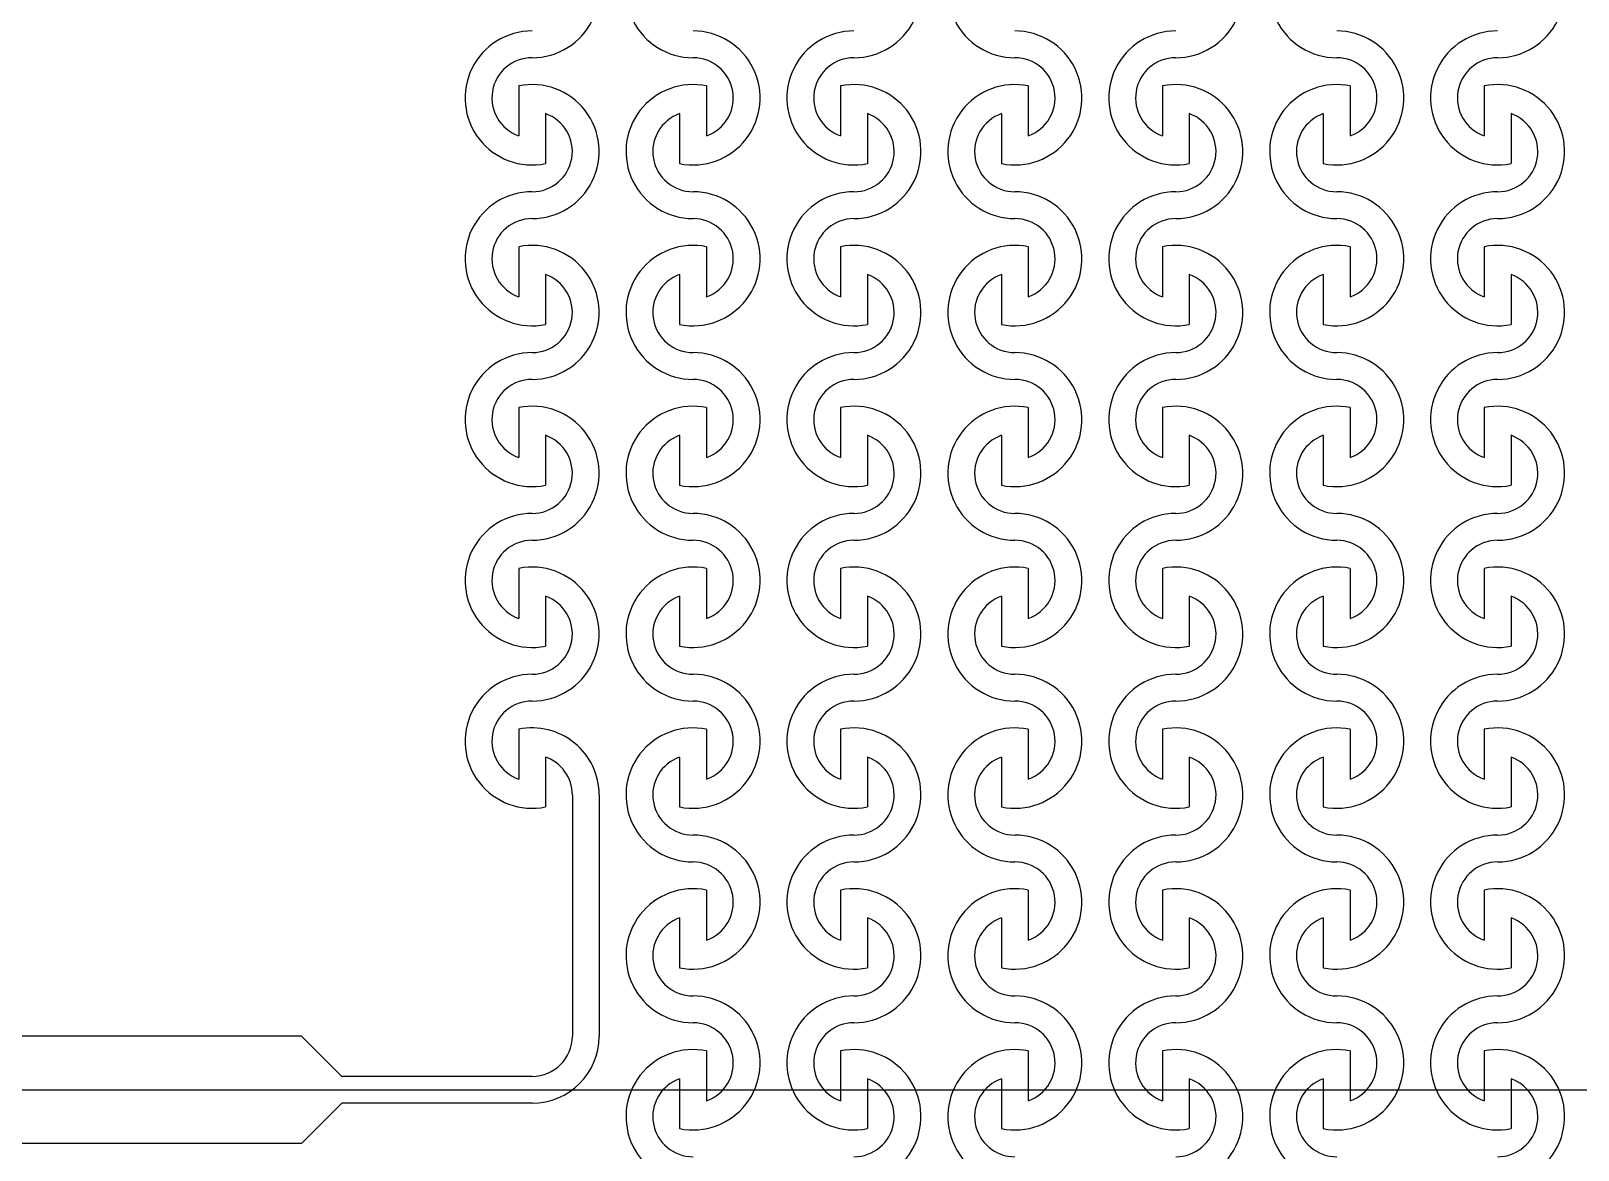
# Model space of a CAD drawing. Header units: millimetres. Extents: x 45556 to 173556, y 25313 to 153313.
# Drawn here: x 132320 to 135205, y 103201 to 105288 of the extents above; entities that cross this region are included whole.
import ezdxf

# ---------------------------------------------------------------- set-up
doc = ezdxf.new("R2010")
doc.units = ezdxf.units.MM
doc.layers.add('CLEAR', color=140, linetype='Continuous')

msp = doc.modelspace()

# ---------------------------------------------------------------- linework, layer by layer
msp.add_line((113649.8, 103313.2), (140462.6, 103313.2))
for radius in [25000, 15000]:
    msp.add_circle((127056.2, 103313.2), radius)
at = {"layer": 'CLEAR'}
for p, q in [((133229.8, 105185.7), (133229.8, 105092.5)), ((133229.8, 105185.7), (133229.8, 105092.5)), ((133229.8, 105185.7), (133229.8, 105092.5)), ((133229.8, 105185.7), (133229.8, 105092.5)), ((133579.8, 105185.7), (133579.8, 105092.5)), ((133579.8, 105185.7), (133579.8, 105092.5)), ((133579.8, 105185.7), (133579.8, 105092.5)), ((133579.8, 105185.7), (133579.8, 105092.5)), ((133829.8, 105185.7), (133829.8, 105092.5)), ((133829.8, 105185.7), (133829.8, 105092.5)), ((133829.8, 105185.7), (133829.8, 105092.5)), ((133829.8, 105185.7), (133829.8, 105092.5)), ((134179.8, 105185.7), (134179.8, 105092.5)), ((134179.8, 105185.7), (134179.8, 105092.5)), ((134179.8, 105185.7), (134179.8, 105092.5)), ((134179.8, 105185.7), (134179.8, 105092.5)), ((134429.8, 105185.7), (134429.8, 105092.5)), ((134429.8, 105185.7), (134429.8, 105092.5)), ((134429.8, 105185.7), (134429.8, 105092.5)), ((134429.8, 105185.7), (134429.8, 105092.5)), ((134779.8, 105185.7), (134779.8, 105092.5)), ((134779.8, 105185.7), (134779.8, 105092.5)), ((134779.8, 105185.7), (134779.8, 105092.5)), ((134779.8, 105185.7), (134779.8, 105092.5)), ((135029.8, 105185.7), (135029.8, 105092.5)), ((135029.8, 105185.7), (135029.8, 105092.5)), ((135029.8, 105185.7), (135029.8, 105092.5)), ((135029.8, 105185.7), (135029.8, 105092.5)), ((133279.8, 105133.9), (133279.8, 105040.8)), ((133279.8, 105133.9), (133279.8, 105040.8)), ((133279.8, 105133.9), (133279.8, 105040.8)), ((133279.8, 105133.9), (133279.8, 105040.8)), ((133529.8, 105133.9), (133529.8, 105040.8)), ((133529.8, 105133.9), (133529.8, 105040.8)), ((133529.8, 105133.9), (133529.8, 105040.8)), ((133529.8, 105133.9), (133529.8, 105040.8)), ((133879.8, 105133.9), (133879.8, 105040.8)), ((133879.8, 105133.9), (133879.8, 105040.8)), ((133879.8, 105133.9), (133879.8, 105040.8)), ((133879.8, 105133.9), (133879.8, 105040.8)), ((134129.8, 105133.9), (134129.8, 105040.8)), ((134129.8, 105133.9), (134129.8, 105040.8)), ((134129.8, 105133.9), (134129.8, 105040.8)), ((134129.8, 105133.9), (134129.8, 105040.8)), ((134479.8, 105133.9), (134479.8, 105040.8)), ((134479.8, 105133.9), (134479.8, 105040.8)), ((134479.8, 105133.9), (134479.8, 105040.8)), ((134479.8, 105133.9), (134479.8, 105040.8)), ((134729.8, 105133.9), (134729.8, 105040.8)), ((134729.8, 105133.9), (134729.8, 105040.8)), ((134729.8, 105133.9), (134729.8, 105040.8)), ((134729.8, 105133.9), (134729.8, 105040.8)), ((135079.8, 105133.9), (135079.8, 105040.8)), ((135079.8, 105133.9), (135079.8, 105040.8)), ((135079.8, 105133.9), (135079.8, 105040.8)), ((135079.8, 105133.9), (135079.8, 105040.8)), ((133229.8, 104885.7), (133229.8, 104792.5)), ((133229.8, 104885.7), (133229.8, 104792.5)), ((133229.8, 104885.7), (133229.8, 104792.5)), ((133229.8, 104885.7), (133229.8, 104792.5)), ((133579.8, 104885.7), (133579.8, 104792.5)), ((133579.8, 104885.7), (133579.8, 104792.5)), ((133579.8, 104885.7), (133579.8, 104792.5)), ((133579.8, 104885.7), (133579.8, 104792.5)), ((133829.8, 104885.7), (133829.8, 104792.5)), ((133829.8, 104885.7), (133829.8, 104792.5)), ((133829.8, 104885.7), (133829.8, 104792.5)), ((133829.8, 104885.7), (133829.8, 104792.5)), ((134179.8, 104885.7), (134179.8, 104792.5)), ((134179.8, 104885.7), (134179.8, 104792.5)), ((134179.8, 104885.7), (134179.8, 104792.5)), ((134179.8, 104885.7), (134179.8, 104792.5)), ((134429.8, 104885.7), (134429.8, 104792.5)), ((134429.8, 104885.7), (134429.8, 104792.5)), ((134429.8, 104885.7), (134429.8, 104792.5)), ((134429.8, 104885.7), (134429.8, 104792.5)), ((134779.8, 104885.7), (134779.8, 104792.5)), ((134779.8, 104885.7), (134779.8, 104792.5)), ((134779.8, 104885.7), (134779.8, 104792.5)), ((134779.8, 104885.7), (134779.8, 104792.5)), ((135029.8, 104885.7), (135029.8, 104792.5)), ((135029.8, 104885.7), (135029.8, 104792.5)), ((135029.8, 104885.7), (135029.8, 104792.5)), ((135029.8, 104885.7), (135029.8, 104792.5)), ((133279.8, 104833.9), (133279.8, 104740.8)), ((133279.8, 104833.9), (133279.8, 104740.8)), ((133279.8, 104833.9), (133279.8, 104740.8)), ((133279.8, 104833.9), (133279.8, 104740.8)), ((133529.8, 104833.9), (133529.8, 104740.8)), ((133529.8, 104833.9), (133529.8, 104740.8)), ((133529.8, 104833.9), (133529.8, 104740.8)), ((133529.8, 104833.9), (133529.8, 104740.8)), ((133879.8, 104833.9), (133879.8, 104740.8)), ((133879.8, 104833.9), (133879.8, 104740.8)), ((133879.8, 104833.9), (133879.8, 104740.8)), ((133879.8, 104833.9), (133879.8, 104740.8)), ((134129.8, 104833.9), (134129.8, 104740.8)), ((134129.8, 104833.9), (134129.8, 104740.8)), ((134129.8, 104833.9), (134129.8, 104740.8)), ((134129.8, 104833.9), (134129.8, 104740.8)), ((134479.8, 104833.9), (134479.8, 104740.8)), ((134479.8, 104833.9), (134479.8, 104740.8)), ((134479.8, 104833.9), (134479.8, 104740.8)), ((134479.8, 104833.9), (134479.8, 104740.8)), ((134729.8, 104833.9), (134729.8, 104740.8)), ((134729.8, 104833.9), (134729.8, 104740.8)), ((134729.8, 104833.9), (134729.8, 104740.8)), ((134729.8, 104833.9), (134729.8, 104740.8)), ((135079.8, 104833.9), (135079.8, 104740.8)), ((135079.8, 104833.9), (135079.8, 104740.8)), ((135079.8, 104833.9), (135079.8, 104740.8)), ((135079.8, 104833.9), (135079.8, 104740.8)), ((133229.8, 104585.7), (133229.8, 104492.5)), ((133229.8, 104585.7), (133229.8, 104492.5)), ((133229.8, 104585.7), (133229.8, 104492.5)), ((133229.8, 104585.7), (133229.8, 104492.5)), ((133579.8, 104585.7), (133579.8, 104492.5)), ((133579.8, 104585.7), (133579.8, 104492.5)), ((133579.8, 104585.7), (133579.8, 104492.5)), ((133579.8, 104585.7), (133579.8, 104492.5)), ((133829.8, 104585.7), (133829.8, 104492.5)), ((133829.8, 104585.7), (133829.8, 104492.5)), ((133829.8, 104585.7), (133829.8, 104492.5)), ((133829.8, 104585.7), (133829.8, 104492.5)), ((134179.8, 104585.7), (134179.8, 104492.5)), ((134179.8, 104585.7), (134179.8, 104492.5)), ((134179.8, 104585.7), (134179.8, 104492.5)), ((134179.8, 104585.7), (134179.8, 104492.5)), ((134429.8, 104585.7), (134429.8, 104492.5)), ((134429.8, 104585.7), (134429.8, 104492.5)), ((134429.8, 104585.7), (134429.8, 104492.5)), ((134429.8, 104585.7), (134429.8, 104492.5)), ((134779.8, 104585.7), (134779.8, 104492.5)), ((134779.8, 104585.7), (134779.8, 104492.5)), ((134779.8, 104585.7), (134779.8, 104492.5)), ((134779.8, 104585.7), (134779.8, 104492.5)), ((135029.8, 104585.7), (135029.8, 104492.5)), ((135029.8, 104585.7), (135029.8, 104492.5)), ((135029.8, 104585.7), (135029.8, 104492.5)), ((135029.8, 104585.7), (135029.8, 104492.5)), ((133279.8, 104533.9), (133279.8, 104440.8)), ((133279.8, 104533.9), (133279.8, 104440.8)), ((133279.8, 104533.9), (133279.8, 104440.8)), ((133279.8, 104533.9), (133279.8, 104440.8)), ((133529.8, 104533.9), (133529.8, 104440.8)), ((133529.8, 104533.9), (133529.8, 104440.8)), ((133529.8, 104533.9), (133529.8, 104440.8)), ((133529.8, 104533.9), (133529.8, 104440.8)), ((133879.8, 104533.9), (133879.8, 104440.8)), ((133879.8, 104533.9), (133879.8, 104440.8)), ((133879.8, 104533.9), (133879.8, 104440.8)), ((133879.8, 104533.9), (133879.8, 104440.8)), ((134129.8, 104533.9), (134129.8, 104440.8)), ((134129.8, 104533.9), (134129.8, 104440.8)), ((134129.8, 104533.9), (134129.8, 104440.8)), ((134129.8, 104533.9), (134129.8, 104440.8)), ((134479.8, 104533.9), (134479.8, 104440.8)), ((134479.8, 104533.9), (134479.8, 104440.8)), ((134479.8, 104533.9), (134479.8, 104440.8)), ((134479.8, 104533.9), (134479.8, 104440.8)), ((134729.8, 104533.9), (134729.8, 104440.8)), ((134729.8, 104533.9), (134729.8, 104440.8)), ((134729.8, 104533.9), (134729.8, 104440.8)), ((134729.8, 104533.9), (134729.8, 104440.8)), ((135079.8, 104533.9), (135079.8, 104440.8)), ((135079.8, 104533.9), (135079.8, 104440.8)), ((135079.8, 104533.9), (135079.8, 104440.8)), ((135079.8, 104533.9), (135079.8, 104440.8)), ((133229.8, 104285.7), (133229.8, 104192.5)), ((133229.8, 104285.7), (133229.8, 104192.5)), ((133229.8, 104285.7), (133229.8, 104192.5)), ((133229.8, 104285.7), (133229.8, 104192.5)), ((133579.8, 104285.7), (133579.8, 104192.5)), ((133579.8, 104285.7), (133579.8, 104192.5)), ((133579.8, 104285.7), (133579.8, 104192.5)), ((133579.8, 104285.7), (133579.8, 104192.5)), ((133829.8, 104285.7), (133829.8, 104192.5)), ((133829.8, 104285.7), (133829.8, 104192.5)), ((133829.8, 104285.7), (133829.8, 104192.5)), ((133829.8, 104285.7), (133829.8, 104192.5)), ((134179.8, 104285.7), (134179.8, 104192.5)), ((134179.8, 104285.7), (134179.8, 104192.5)), ((134179.8, 104285.7), (134179.8, 104192.5)), ((134179.8, 104285.7), (134179.8, 104192.5)), ((134429.8, 104285.7), (134429.8, 104192.5)), ((134429.8, 104285.7), (134429.8, 104192.5)), ((134429.8, 104285.7), (134429.8, 104192.5)), ((134429.8, 104285.7), (134429.8, 104192.5)), ((134779.8, 104285.7), (134779.8, 104192.5)), ((134779.8, 104285.7), (134779.8, 104192.5)), ((134779.8, 104285.7), (134779.8, 104192.5)), ((134779.8, 104285.7), (134779.8, 104192.5)), ((135029.8, 104285.7), (135029.8, 104192.5)), ((135029.8, 104285.7), (135029.8, 104192.5)), ((135029.8, 104285.7), (135029.8, 104192.5)), ((135029.8, 104285.7), (135029.8, 104192.5)), ((133279.8, 104233.9), (133279.8, 104140.8)), ((133279.8, 104233.9), (133279.8, 104140.8)), ((133279.8, 104233.9), (133279.8, 104140.8)), ((133279.8, 104233.9), (133279.8, 104140.8)), ((133529.8, 104233.9), (133529.8, 104140.8)), ((133529.8, 104233.9), (133529.8, 104140.8)), ((133529.8, 104233.9), (133529.8, 104140.8)), ((133529.8, 104233.9), (133529.8, 104140.8)), ((133879.8, 104233.9), (133879.8, 104140.8)), ((133879.8, 104233.9), (133879.8, 104140.8)), ((133879.8, 104233.9), (133879.8, 104140.8)), ((133879.8, 104233.9), (133879.8, 104140.8)), ((134129.8, 104233.9), (134129.8, 104140.8)), ((134129.8, 104233.9), (134129.8, 104140.8)), ((134129.8, 104233.9), (134129.8, 104140.8)), ((134129.8, 104233.9), (134129.8, 104140.8)), ((134479.8, 104233.9), (134479.8, 104140.8)), ((134479.8, 104233.9), (134479.8, 104140.8)), ((134479.8, 104233.9), (134479.8, 104140.8)), ((134479.8, 104233.9), (134479.8, 104140.8)), ((134729.8, 104233.9), (134729.8, 104140.8)), ((134729.8, 104233.9), (134729.8, 104140.8)), ((134729.8, 104233.9), (134729.8, 104140.8)), ((134729.8, 104233.9), (134729.8, 104140.8)), ((135079.8, 104233.9), (135079.8, 104140.8)), ((135079.8, 104233.9), (135079.8, 104140.8)), ((135079.8, 104233.9), (135079.8, 104140.8)), ((135079.8, 104233.9), (135079.8, 104140.8)), ((133229.8, 103985.7), (133229.8, 103892.5)), ((133229.8, 103985.7), (133229.8, 103892.5)), ((133229.8, 103985.7), (133229.8, 103892.5)), ((133229.8, 103985.7), (133229.8, 103892.5)), ((133579.8, 103985.7), (133579.8, 103892.5)), ((133579.8, 103985.7), (133579.8, 103892.5)), ((133579.8, 103985.7), (133579.8, 103892.5)), ((133579.8, 103985.7), (133579.8, 103892.5)), ((133829.8, 103985.7), (133829.8, 103892.5)), ((133829.8, 103985.7), (133829.8, 103892.5)), ((133829.8, 103985.7), (133829.8, 103892.5)), ((133829.8, 103985.7), (133829.8, 103892.5)), ((134179.8, 103985.7), (134179.8, 103892.5)), ((134179.8, 103985.7), (134179.8, 103892.5)), ((134179.8, 103985.7), (134179.8, 103892.5)), ((134179.8, 103985.7), (134179.8, 103892.5)), ((134429.8, 103985.7), (134429.8, 103892.5)), ((134429.8, 103985.7), (134429.8, 103892.5)), ((134429.8, 103985.7), (134429.8, 103892.5)), ((134429.8, 103985.7), (134429.8, 103892.5)), ((134779.8, 103985.7), (134779.8, 103892.5)), ((134779.8, 103985.7), (134779.8, 103892.5)), ((134779.8, 103985.7), (134779.8, 103892.5)), ((134779.8, 103985.7), (134779.8, 103892.5)), ((135029.8, 103985.7), (135029.8, 103892.5)), ((135029.8, 103985.7), (135029.8, 103892.5)), ((135029.8, 103985.7), (135029.8, 103892.5)), ((135029.8, 103985.7), (135029.8, 103892.5)), ((133279.8, 103933.9), (133279.8, 103840.8)), ((133279.8, 103933.9), (133279.8, 103840.8)), ((133279.8, 103933.9), (133279.8, 103840.8)), ((133279.8, 103933.9), (133279.8, 103840.8)), ((133529.8, 103933.9), (133529.8, 103840.8)), ((133529.8, 103933.9), (133529.8, 103840.8)), ((133529.8, 103933.9), (133529.8, 103840.8)), ((133529.8, 103933.9), (133529.8, 103840.8)), ((133879.8, 103933.9), (133879.8, 103840.8)), ((133879.8, 103933.9), (133879.8, 103840.8)), ((133879.8, 103933.9), (133879.8, 103840.8)), ((133879.8, 103933.9), (133879.8, 103840.8)), ((134129.8, 103933.9), (134129.8, 103840.8)), ((134129.8, 103933.9), (134129.8, 103840.8)), ((134129.8, 103933.9), (134129.8, 103840.8)), ((134129.8, 103933.9), (134129.8, 103840.8)), ((134479.8, 103933.9), (134479.8, 103840.8)), ((134479.8, 103933.9), (134479.8, 103840.8)), ((134479.8, 103933.9), (134479.8, 103840.8)), ((134479.8, 103933.9), (134479.8, 103840.8)), ((134729.8, 103933.9), (134729.8, 103840.8)), ((134729.8, 103933.9), (134729.8, 103840.8)), ((134729.8, 103933.9), (134729.8, 103840.8)), ((134729.8, 103933.9), (134729.8, 103840.8)), ((135079.8, 103933.9), (135079.8, 103840.8)), ((135079.8, 103933.9), (135079.8, 103840.8)), ((135079.8, 103933.9), (135079.8, 103840.8)), ((135079.8, 103933.9), (135079.8, 103840.8)), ((133329.8, 103863.2), (133329.8, 103413.2)), ((133379.8, 103863.2), (133379.8, 103413.2)), ((133579.8, 103685.7), (133579.8, 103592.5)), ((133579.8, 103685.7), (133579.8, 103592.5)), ((133579.8, 103685.7), (133579.8, 103592.5)), ((133579.8, 103685.7), (133579.8, 103592.5)), ((133829.8, 103685.7), (133829.8, 103592.5)), ((133829.8, 103685.7), (133829.8, 103592.5)), ((133829.8, 103685.7), (133829.8, 103592.5)), ((133829.8, 103685.7), (133829.8, 103592.5)), ((134179.8, 103685.7), (134179.8, 103592.5)), ((134179.8, 103685.7), (134179.8, 103592.5)), ((134179.8, 103685.7), (134179.8, 103592.5)), ((134179.8, 103685.7), (134179.8, 103592.5)), ((134429.8, 103685.7), (134429.8, 103592.5)), ((134429.8, 103685.7), (134429.8, 103592.5)), ((134429.8, 103685.7), (134429.8, 103592.5)), ((134429.8, 103685.7), (134429.8, 103592.5)), ((134779.8, 103685.7), (134779.8, 103592.5)), ((134779.8, 103685.7), (134779.8, 103592.5)), ((134779.8, 103685.7), (134779.8, 103592.5)), ((134779.8, 103685.7), (134779.8, 103592.5)), ((135029.8, 103685.7), (135029.8, 103592.5)), ((135029.8, 103685.7), (135029.8, 103592.5)), ((135029.8, 103685.7), (135029.8, 103592.5)), ((135029.8, 103685.7), (135029.8, 103592.5)), ((133529.8, 103633.9), (133529.8, 103540.8)), ((133529.8, 103633.9), (133529.8, 103540.8)), ((133529.8, 103633.9), (133529.8, 103540.8)), ((133529.8, 103633.9), (133529.8, 103540.8)), ((133879.8, 103633.9), (133879.8, 103540.8)), ((133879.8, 103633.9), (133879.8, 103540.8)), ((133879.8, 103633.9), (133879.8, 103540.8)), ((133879.8, 103633.9), (133879.8, 103540.8)), ((134129.8, 103633.9), (134129.8, 103540.8)), ((134129.8, 103633.9), (134129.8, 103540.8)), ((134129.8, 103633.9), (134129.8, 103540.8)), ((134129.8, 103633.9), (134129.8, 103540.8)), ((134479.8, 103633.9), (134479.8, 103540.8)), ((134479.8, 103633.9), (134479.8, 103540.8)), ((134479.8, 103633.9), (134479.8, 103540.8)), ((134479.8, 103633.9), (134479.8, 103540.8)), ((134729.8, 103633.9), (134729.8, 103540.8)), ((134729.8, 103633.9), (134729.8, 103540.8)), ((134729.8, 103633.9), (134729.8, 103540.8)), ((134729.8, 103633.9), (134729.8, 103540.8)), ((135079.8, 103633.9), (135079.8, 103540.8)), ((135079.8, 103633.9), (135079.8, 103540.8)), ((135079.8, 103633.9), (135079.8, 103540.8)), ((135079.8, 103633.9), (135079.8, 103540.8)), ((132824.8, 103413.2), (118569.8, 103413.2)), ((132899.8, 103338.2), (132824.8, 103413.2)), ((133579.8, 103385.7), (133579.8, 103292.5)), ((133579.8, 103385.7), (133579.8, 103292.5)), ((133579.8, 103385.7), (133579.8, 103292.5)), ((133579.8, 103385.7), (133579.8, 103292.5)), ((133829.8, 103385.7), (133829.8, 103292.5)), ((133829.8, 103385.7), (133829.8, 103292.5)), ((133829.8, 103385.7), (133829.8, 103292.5)), ((133829.8, 103385.7), (133829.8, 103292.5)), ((134179.8, 103385.7), (134179.8, 103292.5)), ((134179.8, 103385.7), (134179.8, 103292.5)), ((134179.8, 103385.7), (134179.8, 103292.5)), ((134179.8, 103385.7), (134179.8, 103292.5)), ((134429.8, 103385.7), (134429.8, 103292.5)), ((134429.8, 103385.7), (134429.8, 103292.5)), ((134429.8, 103385.7), (134429.8, 103292.5)), ((134429.8, 103385.7), (134429.8, 103292.5)), ((134779.8, 103385.7), (134779.8, 103292.5)), ((134779.8, 103385.7), (134779.8, 103292.5)), ((134779.8, 103385.7), (134779.8, 103292.5)), ((134779.8, 103385.7), (134779.8, 103292.5)), ((135029.8, 103385.7), (135029.8, 103292.5)), ((135029.8, 103385.7), (135029.8, 103292.5)), ((135029.8, 103385.7), (135029.8, 103292.5)), ((135029.8, 103385.7), (135029.8, 103292.5)), ((133254.8, 103338.2), (132899.8, 103338.2)), ((133529.8, 103333.9), (133529.8, 103240.8)), ((133529.8, 103333.9), (133529.8, 103240.8)), ((133529.8, 103333.9), (133529.8, 103240.8)), ((133529.8, 103333.9), (133529.8, 103240.8)), ((133879.8, 103333.9), (133879.8, 103240.8)), ((133879.8, 103333.9), (133879.8, 103240.8)), ((133879.8, 103333.9), (133879.8, 103240.8)), ((133879.8, 103333.9), (133879.8, 103240.8)), ((134129.8, 103333.9), (134129.8, 103240.8)), ((134129.8, 103333.9), (134129.8, 103240.8)), ((134129.8, 103333.9), (134129.8, 103240.8)), ((134129.8, 103333.9), (134129.8, 103240.8)), ((134479.8, 103333.9), (134479.8, 103240.8)), ((134479.8, 103333.9), (134479.8, 103240.8)), ((134479.8, 103333.9), (134479.8, 103240.8)), ((134479.8, 103333.9), (134479.8, 103240.8)), ((134729.8, 103333.9), (134729.8, 103240.8)), ((134729.8, 103333.9), (134729.8, 103240.8)), ((134729.8, 103333.9), (134729.8, 103240.8)), ((134729.8, 103333.9), (134729.8, 103240.8)), ((135079.8, 103333.9), (135079.8, 103240.8)), ((135079.8, 103333.9), (135079.8, 103240.8)), ((135079.8, 103333.9), (135079.8, 103240.8)), ((135079.8, 103333.9), (135079.8, 103240.8)), ((132899.8, 103288.2), (132824.8, 103213.2)), ((133254.8, 103288.2), (132899.8, 103288.2)), ((132824.8, 103213.2), (118569.8, 103213.2))]:
    msp.add_line(p, q, dxfattribs=at)
for centre, radius, start, end in [((133254.8, 105363.2), 125, 270, 101.537), ((133254.8, 105363.2), 125, 270, 101.537), ((133554.8, 105363.2), 125, 78.463, 270), ((133554.8, 105363.2), 125, 78.463, 270), ((133854.8, 105363.2), 125, 270, 101.537), ((133854.8, 105363.2), 125, 270, 101.537), ((134154.8, 105363.2), 125, 78.463, 270), ((134154.8, 105363.2), 125, 78.463, 270), ((134454.8, 105363.2), 125, 270, 101.537), ((134454.8, 105363.2), 125, 270, 101.537), ((134754.8, 105363.2), 125, 78.463, 270), ((134754.8, 105363.2), 125, 78.463, 270), ((135054.8, 105363.2), 125, 270, 101.537), ((135054.8, 105363.2), 125, 270, 101.537), ((133254.8, 105163.2), 125, 90, 281.537), ((133254.8, 105163.2), 125, 90, 281.537), ((133554.8, 105163.2), 125, 258.463, 90), ((133554.8, 105163.2), 125, 258.463, 90), ((133854.8, 105163.2), 125, 90, 281.537), ((133854.8, 105163.2), 125, 90, 281.537), ((134154.8, 105163.2), 125, 258.463, 90), ((134154.8, 105163.2), 125, 258.463, 90), ((134454.8, 105163.2), 125, 90, 281.537), ((134454.8, 105163.2), 125, 90, 281.537), ((134754.8, 105163.2), 125, 258.463, 90), ((134754.8, 105163.2), 125, 258.463, 90), ((135054.8, 105163.2), 125, 90, 281.537), ((135054.8, 105163.2), 125, 90, 281.537), ((133254.8, 105163.2), 75, 90, 250.5288), ((133254.8, 105163.2), 75, 90, 250.5288), ((133554.8, 105163.2), 75, 289.4712, 90), ((133554.8, 105163.2), 75, 289.4712, 90), ((133854.8, 105163.2), 75, 90, 250.5288), ((133854.8, 105163.2), 75, 90, 250.5288), ((134154.8, 105163.2), 75, 289.4712, 90), ((134154.8, 105163.2), 75, 289.4712, 90), ((134454.8, 105163.2), 75, 90, 250.5288), ((134454.8, 105163.2), 75, 90, 250.5288), ((134754.8, 105163.2), 75, 289.4712, 90), ((134754.8, 105163.2), 75, 289.4712, 90), ((135054.8, 105163.2), 75, 90, 250.5288), ((135054.8, 105163.2), 75, 90, 250.5288), ((133254.8, 105063.2), 125, 270, 101.537), ((133254.8, 105063.2), 125, 270, 101.537), ((133554.8, 105063.2), 125, 78.463, 270), ((133554.8, 105063.2), 125, 78.463, 270), ((133854.8, 105063.2), 125, 270, 101.537), ((133854.8, 105063.2), 125, 270, 101.537), ((134154.8, 105063.2), 125, 78.463, 270), ((134154.8, 105063.2), 125, 78.463, 270), ((134454.8, 105063.2), 125, 270, 101.537), ((134454.8, 105063.2), 125, 270, 101.537), ((134754.8, 105063.2), 125, 78.463, 270), ((134754.8, 105063.2), 125, 78.463, 270), ((135054.8, 105063.2), 125, 270, 101.537), ((135054.8, 105063.2), 125, 270, 101.537), ((133254.8, 105063.2), 75, 270, 70.5288), ((133254.8, 105063.2), 75, 270, 70.5288), ((133554.8, 105063.2), 75, 109.4712, 270), ((133554.8, 105063.2), 75, 109.4712, 270), ((133854.8, 105063.2), 75, 270, 70.5288), ((133854.8, 105063.2), 75, 270, 70.5288), ((134154.8, 105063.2), 75, 109.4712, 270), ((134154.8, 105063.2), 75, 109.4712, 270), ((134454.8, 105063.2), 75, 270, 70.5288), ((134454.8, 105063.2), 75, 270, 70.5288), ((134754.8, 105063.2), 75, 109.4712, 270), ((134754.8, 105063.2), 75, 109.4712, 270), ((135054.8, 105063.2), 75, 270, 70.5288), ((135054.8, 105063.2), 75, 270, 70.5288), ((133254.8, 104863.2), 125, 90, 281.537), ((133254.8, 104863.2), 125, 90, 281.537), ((133554.8, 104863.2), 125, 258.463, 90), ((133554.8, 104863.2), 125, 258.463, 90), ((133854.8, 104863.2), 125, 90, 281.537), ((133854.8, 104863.2), 125, 90, 281.537), ((134154.8, 104863.2), 125, 258.463, 90), ((134154.8, 104863.2), 125, 258.463, 90), ((134454.8, 104863.2), 125, 90, 281.537), ((134454.8, 104863.2), 125, 90, 281.537), ((134754.8, 104863.2), 125, 258.463, 90), ((134754.8, 104863.2), 125, 258.463, 90), ((135054.8, 104863.2), 125, 90, 281.537), ((135054.8, 104863.2), 125, 90, 281.537), ((133254.8, 104863.2), 75, 90, 250.5288), ((133254.8, 104863.2), 75, 90, 250.5288), ((133554.8, 104863.2), 75, 289.4712, 90), ((133554.8, 104863.2), 75, 289.4712, 90), ((133854.8, 104863.2), 75, 90, 250.5288), ((133854.8, 104863.2), 75, 90, 250.5288), ((134154.8, 104863.2), 75, 289.4712, 90), ((134154.8, 104863.2), 75, 289.4712, 90), ((134454.8, 104863.2), 75, 90, 250.5288), ((134454.8, 104863.2), 75, 90, 250.5288), ((134754.8, 104863.2), 75, 289.4712, 90), ((134754.8, 104863.2), 75, 289.4712, 90), ((135054.8, 104863.2), 75, 90, 250.5288), ((135054.8, 104863.2), 75, 90, 250.5288), ((133254.8, 104763.2), 125, 270, 101.537), ((133254.8, 104763.2), 125, 270, 101.537), ((133554.8, 104763.2), 125, 78.463, 270), ((133554.8, 104763.2), 125, 78.463, 270), ((133854.8, 104763.2), 125, 270, 101.537), ((133854.8, 104763.2), 125, 270, 101.537), ((134154.8, 104763.2), 125, 78.463, 270), ((134154.8, 104763.2), 125, 78.463, 270), ((134454.8, 104763.2), 125, 270, 101.537), ((134454.8, 104763.2), 125, 270, 101.537), ((134754.8, 104763.2), 125, 78.463, 270), ((134754.8, 104763.2), 125, 78.463, 270), ((135054.8, 104763.2), 125, 270, 101.537), ((135054.8, 104763.2), 125, 270, 101.537), ((133254.8, 104763.2), 75, 270, 70.5288), ((133254.8, 104763.2), 75, 270, 70.5288), ((133554.8, 104763.2), 75, 109.4712, 270), ((133554.8, 104763.2), 75, 109.4712, 270), ((133854.8, 104763.2), 75, 270, 70.5288), ((133854.8, 104763.2), 75, 270, 70.5288), ((134154.8, 104763.2), 75, 109.4712, 270), ((134154.8, 104763.2), 75, 109.4712, 270), ((134454.8, 104763.2), 75, 270, 70.5288), ((134454.8, 104763.2), 75, 270, 70.5288), ((134754.8, 104763.2), 75, 109.4712, 270), ((134754.8, 104763.2), 75, 109.4712, 270), ((135054.8, 104763.2), 75, 270, 70.5288), ((135054.8, 104763.2), 75, 270, 70.5288), ((133254.8, 104563.2), 125, 90, 281.537), ((133254.8, 104563.2), 125, 90, 281.537), ((133554.8, 104563.2), 125, 258.463, 90), ((133554.8, 104563.2), 125, 258.463, 90), ((133854.8, 104563.2), 125, 90, 281.537), ((133854.8, 104563.2), 125, 90, 281.537), ((134154.8, 104563.2), 125, 258.463, 90), ((134154.8, 104563.2), 125, 258.463, 90), ((134454.8, 104563.2), 125, 90, 281.537), ((134454.8, 104563.2), 125, 90, 281.537), ((134754.8, 104563.2), 125, 258.463, 90), ((134754.8, 104563.2), 125, 258.463, 90), ((135054.8, 104563.2), 125, 90, 281.537), ((135054.8, 104563.2), 125, 90, 281.537), ((133254.8, 104563.2), 75, 90, 250.5288), ((133254.8, 104563.2), 75, 90, 250.5288), ((133554.8, 104563.2), 75, 289.4712, 90), ((133554.8, 104563.2), 75, 289.4712, 90), ((133854.8, 104563.2), 75, 90, 250.5288), ((133854.8, 104563.2), 75, 90, 250.5288), ((134154.8, 104563.2), 75, 289.4712, 90), ((134154.8, 104563.2), 75, 289.4712, 90), ((134454.8, 104563.2), 75, 90, 250.5288), ((134454.8, 104563.2), 75, 90, 250.5288), ((134754.8, 104563.2), 75, 289.4712, 90), ((134754.8, 104563.2), 75, 289.4712, 90), ((135054.8, 104563.2), 75, 90, 250.5288), ((135054.8, 104563.2), 75, 90, 250.5288), ((133254.8, 104463.2), 125, 270, 101.537), ((133254.8, 104463.2), 125, 270, 101.537), ((133554.8, 104463.2), 125, 78.463, 270), ((133554.8, 104463.2), 125, 78.463, 270), ((133854.8, 104463.2), 125, 270, 101.537), ((133854.8, 104463.2), 125, 270, 101.537), ((134154.8, 104463.2), 125, 78.463, 270), ((134154.8, 104463.2), 125, 78.463, 270), ((134454.8, 104463.2), 125, 270, 101.537), ((134454.8, 104463.2), 125, 270, 101.537), ((134754.8, 104463.2), 125, 78.463, 270), ((134754.8, 104463.2), 125, 78.463, 270), ((135054.8, 104463.2), 125, 270, 101.537), ((135054.8, 104463.2), 125, 270, 101.537), ((133254.8, 104463.2), 75, 270, 70.5288), ((133254.8, 104463.2), 75, 270, 70.5288), ((133554.8, 104463.2), 75, 109.4712, 270), ((133554.8, 104463.2), 75, 109.4712, 270), ((133854.8, 104463.2), 75, 270, 70.5288), ((133854.8, 104463.2), 75, 270, 70.5288), ((134154.8, 104463.2), 75, 109.4712, 270), ((134154.8, 104463.2), 75, 109.4712, 270), ((134454.8, 104463.2), 75, 270, 70.5288), ((134454.8, 104463.2), 75, 270, 70.5288), ((134754.8, 104463.2), 75, 109.4712, 270), ((134754.8, 104463.2), 75, 109.4712, 270), ((135054.8, 104463.2), 75, 270, 70.5288), ((135054.8, 104463.2), 75, 270, 70.5288), ((133254.8, 104263.2), 125, 90, 281.537), ((133254.8, 104263.2), 125, 90, 281.537), ((133554.8, 104263.2), 125, 258.463, 90), ((133554.8, 104263.2), 125, 258.463, 90), ((133854.8, 104263.2), 125, 90, 281.537), ((133854.8, 104263.2), 125, 90, 281.537), ((134154.8, 104263.2), 125, 258.463, 90), ((134154.8, 104263.2), 125, 258.463, 90), ((134454.8, 104263.2), 125, 90, 281.537), ((134454.8, 104263.2), 125, 90, 281.537), ((134754.8, 104263.2), 125, 258.463, 90), ((134754.8, 104263.2), 125, 258.463, 90), ((135054.8, 104263.2), 125, 90, 281.537), ((135054.8, 104263.2), 125, 90, 281.537), ((133254.8, 104263.2), 75, 90, 250.5288), ((133254.8, 104263.2), 75, 90, 250.5288), ((133554.8, 104263.2), 75, 289.4712, 90), ((133554.8, 104263.2), 75, 289.4712, 90), ((133854.8, 104263.2), 75, 90, 250.5288), ((133854.8, 104263.2), 75, 90, 250.5288), ((134154.8, 104263.2), 75, 289.4712, 90), ((134154.8, 104263.2), 75, 289.4712, 90), ((134454.8, 104263.2), 75, 90, 250.5288), ((134454.8, 104263.2), 75, 90, 250.5288), ((134754.8, 104263.2), 75, 289.4712, 90), ((134754.8, 104263.2), 75, 289.4712, 90), ((135054.8, 104263.2), 75, 90, 250.5288), ((135054.8, 104263.2), 75, 90, 250.5288), ((133254.8, 104163.2), 125, 270, 101.537), ((133254.8, 104163.2), 125, 270, 101.537), ((133554.8, 104163.2), 125, 78.463, 270), ((133554.8, 104163.2), 125, 78.463, 270), ((133854.8, 104163.2), 125, 270, 101.537), ((133854.8, 104163.2), 125, 270, 101.537), ((134154.8, 104163.2), 125, 78.463, 270), ((134154.8, 104163.2), 125, 78.463, 270), ((134454.8, 104163.2), 125, 270, 101.537), ((134454.8, 104163.2), 125, 270, 101.537), ((134754.8, 104163.2), 125, 78.463, 270), ((134754.8, 104163.2), 125, 78.463, 270), ((135054.8, 104163.2), 125, 270, 101.537), ((135054.8, 104163.2), 125, 270, 101.537), ((133254.8, 104163.2), 75, 270, 70.5288), ((133254.8, 104163.2), 75, 270, 70.5288), ((133554.8, 104163.2), 75, 109.4712, 270), ((133554.8, 104163.2), 75, 109.4712, 270), ((133854.8, 104163.2), 75, 270, 70.5288), ((133854.8, 104163.2), 75, 270, 70.5288), ((134154.8, 104163.2), 75, 109.4712, 270), ((134154.8, 104163.2), 75, 109.4712, 270), ((134454.8, 104163.2), 75, 270, 70.5288), ((134454.8, 104163.2), 75, 270, 70.5288), ((134754.8, 104163.2), 75, 109.4712, 270), ((134754.8, 104163.2), 75, 109.4712, 270), ((135054.8, 104163.2), 75, 270, 70.5288), ((135054.8, 104163.2), 75, 270, 70.5288), ((133254.8, 103963.2), 125, 90, 281.537), ((133254.8, 103963.2), 125, 90, 281.537), ((133554.8, 103963.2), 125, 258.463, 90), ((133554.8, 103963.2), 125, 258.463, 90), ((133854.8, 103963.2), 125, 90, 281.537), ((133854.8, 103963.2), 125, 90, 281.537), ((134154.8, 103963.2), 125, 258.463, 90), ((134154.8, 103963.2), 125, 258.463, 90), ((134454.8, 103963.2), 125, 90, 281.537), ((134454.8, 103963.2), 125, 90, 281.537), ((134754.8, 103963.2), 125, 258.463, 90), ((134754.8, 103963.2), 125, 258.463, 90), ((135054.8, 103963.2), 125, 90, 281.537), ((135054.8, 103963.2), 125, 90, 281.537), ((133254.8, 103963.2), 75, 90, 250.5288), ((133254.8, 103963.2), 75, 90, 250.5288), ((133554.8, 103963.2), 75, 289.4712, 90), ((133554.8, 103963.2), 75, 289.4712, 90), ((133854.8, 103963.2), 75, 90, 250.5288), ((133854.8, 103963.2), 75, 90, 250.5288), ((134154.8, 103963.2), 75, 289.4712, 90), ((134154.8, 103963.2), 75, 289.4712, 90), ((134454.8, 103963.2), 75, 90, 250.5288), ((134454.8, 103963.2), 75, 90, 250.5288), ((134754.8, 103963.2), 75, 289.4712, 90), ((134754.8, 103963.2), 75, 289.4712, 90), ((135054.8, 103963.2), 75, 90, 250.5288), ((135054.8, 103963.2), 75, 90, 250.5288), ((133254.8, 103863.2), 125, 0, 101.537), ((133254.8, 103863.2), 125, 0, 101.537), ((133554.8, 103863.2), 125, 78.463, 270), ((133554.8, 103863.2), 125, 78.463, 270), ((133854.8, 103863.2), 125, 270, 101.537), ((133854.8, 103863.2), 125, 270, 101.537), ((134154.8, 103863.2), 125, 78.463, 270), ((134154.8, 103863.2), 125, 78.463, 270), ((134454.8, 103863.2), 125, 270, 101.537), ((134454.8, 103863.2), 125, 270, 101.537), ((134754.8, 103863.2), 125, 78.463, 270), ((134754.8, 103863.2), 125, 78.463, 270), ((135054.8, 103863.2), 125, 270, 101.537), ((135054.8, 103863.2), 125, 270, 101.537), ((133254.8, 103863.2), 75, 0, 70.5288), ((133254.8, 103863.2), 75, 0, 70.5288), ((133554.8, 103863.2), 75, 109.4712, 270), ((133554.8, 103863.2), 75, 109.4712, 270), ((133854.8, 103863.2), 75, 270, 70.5288), ((133854.8, 103863.2), 75, 270, 70.5288), ((134154.8, 103863.2), 75, 109.4712, 270), ((134154.8, 103863.2), 75, 109.4712, 270), ((134454.8, 103863.2), 75, 270, 70.5288), ((134454.8, 103863.2), 75, 270, 70.5288), ((134754.8, 103863.2), 75, 109.4712, 270), ((134754.8, 103863.2), 75, 109.4712, 270), ((135054.8, 103863.2), 75, 270, 70.5288), ((135054.8, 103863.2), 75, 270, 70.5288), ((133554.8, 103663.2), 125, 258.463, 90), ((133554.8, 103663.2), 125, 258.463, 90), ((133854.8, 103663.2), 125, 90, 281.537), ((133854.8, 103663.2), 125, 90, 281.537), ((134154.8, 103663.2), 125, 258.463, 90), ((134154.8, 103663.2), 125, 258.463, 90), ((134454.8, 103663.2), 125, 90, 281.537), ((134454.8, 103663.2), 125, 90, 281.537), ((134754.8, 103663.2), 125, 258.463, 90), ((134754.8, 103663.2), 125, 258.463, 90), ((135054.8, 103663.2), 125, 90, 281.537), ((135054.8, 103663.2), 125, 90, 281.537), ((133554.8, 103663.2), 75, 289.4712, 90), ((133554.8, 103663.2), 75, 289.4712, 90), ((133854.8, 103663.2), 75, 90, 250.5288), ((133854.8, 103663.2), 75, 90, 250.5288), ((134154.8, 103663.2), 75, 289.4712, 90), ((134154.8, 103663.2), 75, 289.4712, 90), ((134454.8, 103663.2), 75, 90, 250.5288), ((134454.8, 103663.2), 75, 90, 250.5288), ((134754.8, 103663.2), 75, 289.4712, 90), ((134754.8, 103663.2), 75, 289.4712, 90), ((135054.8, 103663.2), 75, 90, 250.5288), ((135054.8, 103663.2), 75, 90, 250.5288), ((133554.8, 103563.2), 125, 78.463, 270), ((133554.8, 103563.2), 125, 78.463, 270), ((133854.8, 103563.2), 125, 270, 101.537), ((133854.8, 103563.2), 125, 270, 101.537), ((134154.8, 103563.2), 125, 78.463, 270), ((134154.8, 103563.2), 125, 78.463, 270), ((134454.8, 103563.2), 125, 270, 101.537), ((134454.8, 103563.2), 125, 270, 101.537), ((134754.8, 103563.2), 125, 78.463, 270), ((134754.8, 103563.2), 125, 78.463, 270), ((135054.8, 103563.2), 125, 270, 101.537), ((135054.8, 103563.2), 125, 270, 101.537), ((133554.8, 103563.2), 75, 109.4712, 270), ((133554.8, 103563.2), 75, 109.4712, 270), ((133854.8, 103563.2), 75, 270, 70.5288), ((133854.8, 103563.2), 75, 270, 70.5288), ((134154.8, 103563.2), 75, 109.4712, 270), ((134154.8, 103563.2), 75, 109.4712, 270), ((134454.8, 103563.2), 75, 270, 70.5288), ((134454.8, 103563.2), 75, 270, 70.5288), ((134754.8, 103563.2), 75, 109.4712, 270), ((134754.8, 103563.2), 75, 109.4712, 270), ((135054.8, 103563.2), 75, 270, 70.5288), ((135054.8, 103563.2), 75, 270, 70.5288), ((133554.8, 103363.2), 125, 258.463, 90), ((133554.8, 103363.2), 125, 258.463, 90), ((133854.8, 103363.2), 125, 90, 281.537), ((133854.8, 103363.2), 125, 90, 281.537), ((134154.8, 103363.2), 125, 258.463, 90), ((134154.8, 103363.2), 125, 258.463, 90), ((134454.8, 103363.2), 125, 90, 281.537), ((134454.8, 103363.2), 125, 90, 281.537), ((134754.8, 103363.2), 125, 258.463, 90), ((134754.8, 103363.2), 125, 258.463, 90), ((135054.8, 103363.2), 125, 90, 281.537), ((135054.8, 103363.2), 125, 90, 281.537), ((133554.8, 103363.2), 75, 289.4712, 90), ((133554.8, 103363.2), 75, 289.4712, 90), ((133854.8, 103363.2), 75, 90, 250.5288), ((133854.8, 103363.2), 75, 90, 250.5288), ((134154.8, 103363.2), 75, 289.4712, 90), ((134154.8, 103363.2), 75, 289.4712, 90), ((134454.8, 103363.2), 75, 90, 250.5288), ((134454.8, 103363.2), 75, 90, 250.5288), ((134754.8, 103363.2), 75, 289.4712, 90), ((134754.8, 103363.2), 75, 289.4712, 90), ((135054.8, 103363.2), 75, 90, 250.5288), ((135054.8, 103363.2), 75, 90, 250.5288), ((133254.8, 103413.2), 125, 270, 0), ((133254.8, 103413.2), 75, 270, 0), ((133254.8, 103413.2), 125, 270, 0), ((133254.8, 103413.2), 75, 270, 0), ((133554.8, 103263.2), 125, 78.463, 270), ((133554.8, 103263.2), 125, 78.463, 270), ((133854.8, 103263.2), 125, 270, 101.537), ((133854.8, 103263.2), 125, 270, 101.537), ((134154.8, 103263.2), 125, 78.463, 270), ((134154.8, 103263.2), 125, 78.463, 270), ((134454.8, 103263.2), 125, 270, 101.537), ((134454.8, 103263.2), 125, 270, 101.537), ((134754.8, 103263.2), 125, 78.463, 270), ((134754.8, 103263.2), 125, 78.463, 270), ((135054.8, 103263.2), 125, 270, 101.537), ((135054.8, 103263.2), 125, 270, 101.537), ((133554.8, 103263.2), 75, 109.4712, 270), ((133554.8, 103263.2), 75, 109.4712, 270), ((133854.8, 103263.2), 75, 270, 70.5288), ((133854.8, 103263.2), 75, 270, 70.5288), ((134154.8, 103263.2), 75, 109.4712, 270), ((134154.8, 103263.2), 75, 109.4712, 270), ((134454.8, 103263.2), 75, 270, 70.5288), ((134454.8, 103263.2), 75, 270, 70.5288), ((134754.8, 103263.2), 75, 109.4712, 270), ((134754.8, 103263.2), 75, 109.4712, 270), ((135054.8, 103263.2), 75, 270, 70.5288), ((135054.8, 103263.2), 75, 270, 70.5288)]:
    msp.add_arc(centre, radius, start, end, dxfattribs=at)

doc.saveas('drawing.dxf')
